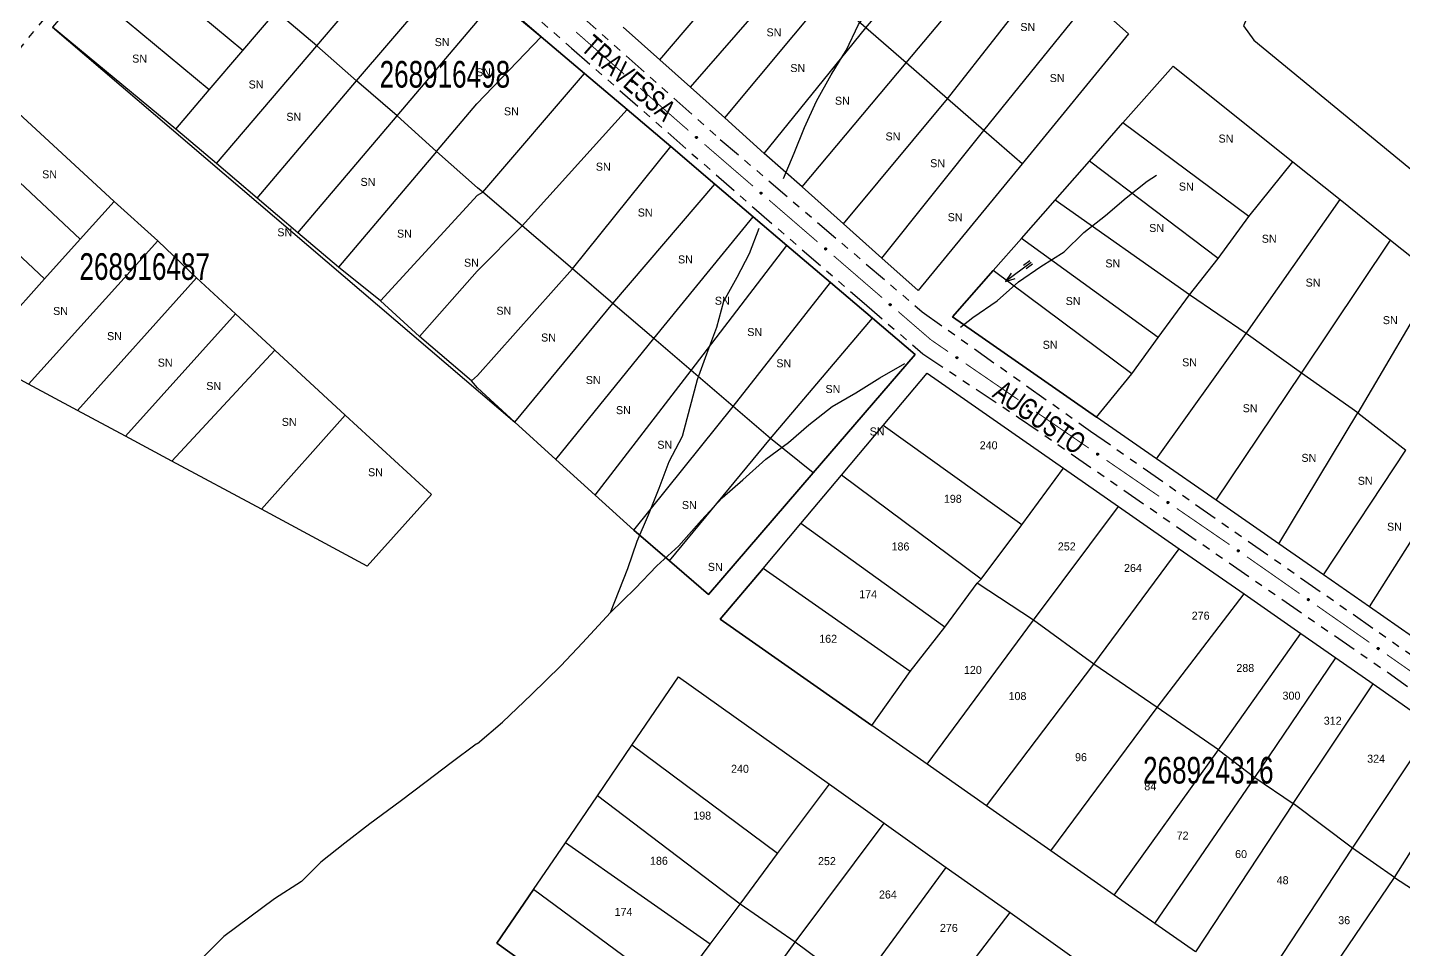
# Model space of a CAD drawing. Extents: x 209193 to 212081, y 4877574 to 4880493.
# Drawn here: x 210349.9 to 210607.9, y 4878220.3 to 4878393.2 of the extents above; entities that cross this region are included whole.
import ezdxf
from ezdxf.enums import TextEntityAlignment as Align

# ---------------------------------------------------------------- set-up
doc = ezdxf.new("R2010")
doc.units = 0
doc.header["$LTSCALE"] = 1.5
doc.header["$MEASUREMENT"] = 0
doc.linetypes.add('TRACO_25', pattern=[8, 3, -1, 1, -1, 1, -1])
for name, color, linetype in [('CD_MALHA_LOTES', 7, 'CONTINUOUS'), ('CD_TXT_QUADRA', 255, 'CONTINUOUS'), ('HD-CURSO-PERENE', 170, 'CONTINUOUS'), ('HD-TXT-PERENE', 170, 'CONTINUOUS'), ('RU-QUADRA', 210, 'CONTINUOUS'), ('SV-EIXO-RUA-N-PAV', 6, 'CONTINUOUS'), ('SV-RUA-NAO-PAV', 7, 'CONTINUOUS'), ('SV-TXT-RUA-N-PAV', 7, 'CONTINUOUS'), ('Th_NmrPort', 1, 'CONTINUOUS')]:
    doc.layers.add(name, color=color, linetype=linetype)
doc.styles.add('ARIAL', font='ARIAL.SHX')

# ---------------------------------------------------------------- blocks, each defined once
blk = doc.blocks.new('COD035', base_point=(210438.094521, 4880067.60704))
at = {"layer": 'HD-CURSO-PERENE'}
for p, q in [((210438.094521, 4880068.01277), (210439.594521, 4880068.01277)), ((210438.094521, 4880067.61277), (210444.094521, 4880067.61277)), ((210438.094521, 4880067.21277), (210439.594521, 4880067.21277))]:
    blk.add_line(p, q, dxfattribs=at)
blk.add_lwpolyline([(210442.294521, 4880067.01277), (210444.094521, 4880067.61277), (210442.294521, 4880068.21277)], dxfattribs=at)

msp = doc.modelspace()

# ---------------------------------------------------------------- linework, layer by layer
at = {"layer": 'CD_MALHA_LOTES', "linetype": 'Continuous', "flags": 128}
for points in [[(210661.949273, 4878474.910821), (210655.312067, 4878480.47104), (210652.376601, 4878480.862436), (210649.441136, 4878478.905459), (210579.087813, 4878396.32103), (210577.913627, 4878393.581262), (210579.870604, 4878390.841494), (210675.077534, 4878312.562414), (210679.187186, 4878311.388228), (210684.079629, 4878312.95381), (210741.516903, 4878396.516727)], [(210507.113691, 4878393.185061), (210527.802242, 4878417.727236)], [(210404.192455, 4878389.82795), (210422.950006, 4878411.869827)], [(210468.464614, 4878387.177426), (210487.864243, 4878409.943858)], [(210514.674476, 4878386.602552), (210535.198575, 4878411.081915)], [(210390.278502, 4878388.907741), (210367.255656, 4878408.137913)], [(210411.611923, 4878383.233533), (210430.565655, 4878405.38894)], [(210474.210877, 4878382.047007), (210493.911375, 4878404.679153)], [(210522.423359, 4878379.856283), (210542.031714, 4878404.942602)], [(210384.014538, 4878381.546997), (210360.948185, 4878400.724598)], [(210480.652899, 4878376.295396), (210499.948241, 4878399.423387)], [(210507.113691, 4878393.185061), (210499.948241, 4878399.423387)], [(210390.278502, 4878388.907741), (210396.542466, 4878396.268484)], [(210404.192455, 4878389.82795), (210396.542466, 4878396.268484)], [(210419.238166, 4878376.691428), (210434.293982, 4878394.431598), (210437.73377, 4878398.603276)], [(210437.73377, 4878398.603276), (210446.217933, 4878391.519442)], [(210529.205686, 4878373.937518), (210549.104238, 4878398.588212)], [(210549.104238, 4878398.588212), (210556.384798, 4878392.046909)], [(210377.750574, 4878374.186254), (210354.640714, 4878393.311282)], [(210426.5966, 4878369.962737), (210434.189638, 4878378.913387), (210446.217933, 4878391.519442)], [(210446.217933, 4878391.519442), (210454.360062, 4878384.633436)], [(210468.464614, 4878387.177426), (210461.603887, 4878393.302594)], [(210488.055166, 4878369.610647), (210507.113691, 4878393.185061)], [(210514.674476, 4878386.602552), (210507.113691, 4878393.185061)], [(210556.384798, 4878392.046909), (210536.404577, 4878367.689396)], [(210384.014538, 4878381.546997), (210390.278502, 4878388.907741)], [(210385.366223, 4878367.705366), (210404.192455, 4878389.82795)], [(210411.611923, 4878383.233533), (210404.192455, 4878389.82795)], [(210474.210877, 4878382.047007), (210468.464614, 4878387.177426)], [(210495.16131, 4878363.341895), (210514.674476, 4878386.602552)], [(210522.423359, 4878379.856283), (210514.674476, 4878386.602552)], [(210555.323435, 4878375.335294), (210564.705017, 4878386.012095)], [(210564.705017, 4878386.012095), (210587.158905, 4878368.051929)], [(210435.288146, 4878362.354664), (210454.360062, 4878384.633436)], [(210454.360062, 4878384.633436), (210462.364295, 4878377.83618)], [(210344.13, 4878380.91), (210366.195893, 4878360.587984)], [(210377.750574, 4878374.186254), (210384.014538, 4878381.546997)], [(210392.981871, 4878361.224479), (210411.611923, 4878383.233533)], [(210419.238166, 4878376.691428), (210411.611923, 4878383.233533)], [(210480.652899, 4878376.295396), (210474.210877, 4878382.047007)], [(210502.903382, 4878356.429564), (210522.423359, 4878379.856283)], [(210529.205686, 4878373.937518), (210522.423359, 4878379.856283)], [(210400.59752, 4878354.743592), (210419.238166, 4878376.691428)], [(210426.5966, 4878369.962737), (210419.238166, 4878376.691428)], [(210442.65164, 4878356.050401), (210462.364295, 4878377.83618)], [(210462.364295, 4878377.83618), (210470.529709, 4878370.8928)], [(210488.055166, 4878369.610647), (210480.652899, 4878376.295396)], [(210359.830745, 4878353.514391), (210338.087798, 4878373.892068)], [(210385.366223, 4878367.705366), (210377.750574, 4878374.186254)], [(210510.109808, 4878349.960669), (210529.205686, 4878373.937518)], [(210536.404577, 4878367.689396), (210529.205686, 4878373.937518)], [(210549.03735, 4878368.181355), (210555.323435, 4878375.335294)], [(210578.902951, 4878357.770553), (210555.323435, 4878375.335294)], [(210452.094288, 4878347.966069), (210470.529709, 4878370.8928)], [(210470.529709, 4878370.8928), (210478.816552, 4878363.846165)], [(210426.5966, 4878369.962737), (210408.213169, 4878348.262705)], [(210435.288146, 4878362.354664), (210434.281809, 4878363.161217), (210426.5966, 4878369.962737)], [(210495.16131, 4878363.341895), (210488.055166, 4878369.610647)], [(210542.626071, 4878360.884936), (210549.03735, 4878368.181355)], [(210573.192912, 4878349.899959), (210549.03735, 4878368.181355)], [(210578.902951, 4878357.770553), (210587.158905, 4878368.051929)], [(210587.158905, 4878368.051929), (210596.024919, 4878360.960281)], [(210353.141226, 4878346.078538), (210331.249518, 4878366.595635)], [(210392.981871, 4878361.224479), (210385.366223, 4878367.705366)], [(210536.404577, 4878367.689396), (210516.910074, 4878343.924012)], [(210459.686837, 4878341.4657), (210478.816552, 4878363.846165)], [(210478.816552, 4878363.846165), (210485.998152, 4878357.739363)], [(210502.903382, 4878356.429564), (210495.16131, 4878363.341895)], [(210359.830745, 4878353.514391), (210366.195893, 4878360.587984)], [(210366.195893, 4878360.587984), (210374.370571, 4878353.227642)], [(210400.59752, 4878354.743592), (210392.981871, 4878361.224479)], [(210416.094605, 4878341.981951), (210434.281766, 4878361.802237), (210435.288146, 4878362.354664)], [(210442.65164, 4878356.050401), (210435.288146, 4878362.354664)], [(210536.272748, 4878353.654475), (210542.626071, 4878360.884936)], [(210567.791524, 4878343.109643), (210542.626071, 4878360.884936)], [(210578.402871, 4878335.85044), (210596.024919, 4878360.960281)], [(210596.024919, 4878360.960281), (210605.500169, 4878353.381323)], [(210467.378016, 4878334.880889), (210485.998152, 4878357.739363)], [(210485.998152, 4878357.739363), (210492.325625, 4878352.358858)], [(210573.192912, 4878349.899959), (210578.902951, 4878357.770553)], [(210423.444466, 4878335.300931), (210434.238075, 4878347.518367), (210442.65164, 4878356.050401)], [(210452.094288, 4878347.966069), (210442.65164, 4878356.050401)], [(210510.109808, 4878349.960669), (210502.903382, 4878356.429564)], [(210350.100151, 4878326.359533), (210374.370571, 4878353.227642)], [(210353.141226, 4878346.078538), (210359.830745, 4878353.514391)], [(210374.370571, 4878353.227642), (210381.598545, 4878346.315956)], [(210408.213169, 4878348.262705), (210400.59752, 4878354.743592)], [(210531.002272, 4878347.656359), (210536.272748, 4878353.654475)], [(210561.92716, 4878335.084724), (210536.272748, 4878353.654475)], [(210588.774849, 4878328.413928), (210605.500169, 4878353.381323)], [(210605.500169, 4878353.381323), (210614.307128, 4878346.33691)], [(210474.375071, 4878328.890354), (210492.325625, 4878352.358858)], [(210492.325625, 4878352.358858), (210500.51527, 4878345.394874)], [(210516.910074, 4878343.924012), (210510.109808, 4878349.960669)], [(210567.791524, 4878343.109643), (210573.192912, 4878349.899959)], [(210416.094605, 4878341.981951), (210408.213169, 4878348.262705)], [(210433.192926, 4878326.959305), (210434.280705, 4878327.998015), (210452.094288, 4878347.966069)], [(210459.686837, 4878341.4657), (210452.094288, 4878347.966069)], [(210531.002272, 4878347.656359), (210523.345819, 4878338.942858)], [(210556.988749, 4878328.294408), (210531.002272, 4878347.656359)], [(210345.585508, 4878337.597462), (210353.141226, 4878346.078538)], [(210359.315183, 4878321.41029), (210381.598545, 4878346.315956)], [(210381.598545, 4878346.315956), (210388.945253, 4878339.532871)], [(210482.215179, 4878322.178037), (210500.51527, 4878345.394874)], [(210500.51527, 4878345.394874), (210508.340631, 4878338.740655)], [(210614.307128, 4878346.33691), (210599.342525, 4878320.977415)], [(210561.92716, 4878335.084724), (210567.791524, 4878343.109643)], [(210578.402871, 4878335.85044), (210567.791524, 4878343.109643)], [(210368.312631, 4878316.577907), (210388.945253, 4878339.532871)], [(210388.945253, 4878339.532871), (210396.291961, 4878332.749785)], [(210423.444466, 4878335.300931), (210416.094605, 4878341.981951)], [(210441.278558, 4878319.201545), (210459.686837, 4878341.4657)], [(210467.378016, 4878334.880889), (210459.686837, 4878341.4657)], [(210489.253456, 4878316.152209), (210508.340631, 4878338.740655)], [(210508.340631, 4878338.740655), (210516.352127, 4878331.928159)], [(210523.345819, 4878338.942858), (210550.383218, 4878320.139804)], [(210433.192926, 4878326.959305), (210423.444466, 4878335.300931)], [(210448.987302, 4878312.213038), (210467.378016, 4878334.880889)], [(210474.375071, 4878328.890354), (210467.378016, 4878334.880889)], [(210556.988749, 4878328.294408), (210561.92716, 4878335.084724)], [(210561.620345, 4878312.324988), (210578.402871, 4878335.85044)], [(210588.774849, 4878328.413928), (210578.402871, 4878335.85044)], [(210376.985106, 4878311.920062), (210396.291961, 4878332.749785)], [(210396.291961, 4878332.749785), (210409.516035, 4878320.540231)], [(210516.352127, 4878331.928159), (210497.254957, 4878309.699741)], [(210350.100151, 4878326.359533), (210340.176206, 4878331.689522)], [(210441.278558, 4878319.201545), (210434.280632, 4878325.656873), (210433.192926, 4878326.959305)], [(210456.382871, 4878305.508445), (210474.375071, 4878328.890354)], [(210482.215179, 4878322.178037), (210474.375071, 4878328.890354)], [(210510.364248, 4878318.587861), (210518.613358, 4878328.400928)], [(210518.613358, 4878328.400928), (210544.153488, 4878310.594941)], [(210550.383218, 4878320.139804), (210556.988749, 4878328.294408)], [(210572.767927, 4878304.572446), (210588.774849, 4878328.413928)], [(210599.342525, 4878320.977415), (210588.774849, 4878328.413928)], [(210359.315183, 4878321.41029), (210350.100151, 4878326.359533)], [(210368.312631, 4878316.577907), (210359.315183, 4878321.41029)], [(210463.632749, 4878298.935932), (210482.215179, 4878322.178037)], [(210489.253456, 4878316.152209), (210482.215179, 4878322.178037)], [(210393.775881, 4878302.90201), (210409.516035, 4878320.540231)], [(210409.516035, 4878320.540231), (210425.691048, 4878305.625814)], [(210448.987302, 4878312.213038), (210441.278558, 4878319.201545)], [(210561.620345, 4878312.324988), (210550.383218, 4878320.139804)], [(210584.534853, 4878296.389183), (210599.342525, 4878320.977415)], [(210599.342525, 4878320.977415), (210608.344619, 4878313.932298)], [(210376.985106, 4878311.920062), (210368.312631, 4878316.577907)], [(210502.530215, 4878309.268565), (210510.364248, 4878318.587861)], [(210536.359982, 4878299.977473), (210510.364248, 4878318.587861)], [(210470.306012, 4878293.191311), (210489.253456, 4878316.152209)], [(210497.254957, 4878309.699741), (210489.253456, 4878316.152209)], [(210592.918472, 4878290.558828), (210608.344619, 4878313.932298)], [(210393.775881, 4878302.90201), (210376.985106, 4878311.920062)], [(210456.382871, 4878305.508445), (210448.987302, 4878312.213038)], [(210572.767927, 4878304.572446), (210561.620345, 4878312.324988)], [(210497.254957, 4878309.699741), (210477.644579, 4878286.873968)], [(210494.898056, 4878300.189417), (210502.530215, 4878309.268565)], [(210528.713062, 4878289.733487), (210502.530215, 4878309.268565)], [(210536.359982, 4878299.977473), (210544.153488, 4878310.594941)], [(210544.153488, 4878310.594941), (210554.479209, 4878303.396088)], [(210601.525726, 4878284.572947), (210616.563922, 4878308.257065)], [(210425.691048, 4878305.625814), (210413.639214, 4878292.233738)], [(210463.632749, 4878298.935932), (210456.382871, 4878305.508445)], [(210538.524204, 4878282.086568), (210554.479209, 4878303.396088)], [(210554.479209, 4878303.396088), (210565.872237, 4878295.453133)], [(210584.534853, 4878296.389183), (210572.767927, 4878304.572446)], [(210413.639214, 4878292.233738), (210393.775881, 4878302.90201)], [(210470.306012, 4878293.191311), (210463.632749, 4878298.935932)], [(210487.837543, 4878291.790294), (210494.898056, 4878300.189417)], [(210521.931832, 4878280.788034), (210494.898056, 4878300.189417)], [(210528.713062, 4878289.733487), (210536.359982, 4878299.977473)], [(210592.918472, 4878290.558828), (210584.534853, 4878296.389183)], [(210477.644579, 4878286.873968), (210470.306012, 4878293.191311)], [(210549.886372, 4878273.790382), (210565.872237, 4878295.453133)], [(210565.872237, 4878295.453133), (210578.021473, 4878286.982967)], [(210487.837543, 4878291.790294), (210479.801635, 4878282.230849)], [(210515.439165, 4878272.419707), (210487.837543, 4878291.790294)], [(210601.525726, 4878284.572947), (210592.918472, 4878290.558828)], [(210521.931832, 4878280.788034), (210527.991655, 4878289.01208)], [(210527.991655, 4878289.01208), (210528.713062, 4878289.733487)], [(210538.524204, 4878282.086568), (210527.991655, 4878289.01208)], [(210561.717455, 4878265.710618), (210578.021473, 4878286.982967)], [(210578.021473, 4878286.982967), (210588.658294, 4878279.567222)], [(210609.593978, 4878278.961912), (210601.525726, 4878284.572947)], [(210479.801635, 4878282.230849), (210508.257485, 4878262.304505)], [(210515.439165, 4878272.419707), (210521.931832, 4878280.788034)], [(210518.617393, 4878255.049931), (210538.524204, 4878282.086568)], [(210549.886372, 4878273.790382), (210538.524204, 4878282.086568)], [(210573.259974, 4878257.775136), (210588.658294, 4878279.567222)], [(210588.658294, 4878279.567222), (210595.222806, 4878274.990596)], [(210580.041205, 4878252.581002), (210595.222806, 4878274.990596)], [(210595.222806, 4878274.990596), (210602.213968, 4878270.116521)], [(210508.257485, 4878262.304505), (210515.439165, 4878272.419707)], [(210529.742211, 4878247.259724), (210549.886372, 4878273.790382)], [(210561.717455, 4878265.710618), (210549.886372, 4878273.790382)], [(210463.257483, 4878258.599882), (210472.020084, 4878271.435909)], [(210472.020084, 4878271.435909), (210500.273718, 4878251.332231)], [(210587.25528, 4878247.675431), (210602.213968, 4878270.116521)], [(210602.213968, 4878270.116521), (210613.539307, 4878262.220757)], [(210541.777154, 4878238.832198), (210561.717455, 4878265.710618)], [(210573.259974, 4878257.775136), (210561.717455, 4878265.710618)], [(210518.617393, 4878255.049931), (210508.257485, 4878262.304505)], [(210598.364955, 4878239.307104), (210613.539307, 4878262.220757)], [(210456.797579, 4878249.136995), (210463.257483, 4878258.599882)], [(210490.567757, 4878238.293538), (210463.257483, 4878258.599882)], [(210553.676514, 4878230.499615), (210573.259974, 4878257.775136)], [(210573.259974, 4878257.775136), (210580.041205, 4878252.581002)], [(210606.228297, 4878233.824407), (210620.945009, 4878257.053728)], [(210529.742211, 4878247.259724), (210518.617393, 4878255.049931)], [(210561.28461, 4878225.167517), (210580.041205, 4878252.581002)], [(210580.041205, 4878252.581002), (210587.25528, 4878247.675431)], [(210490.567757, 4878238.293538), (210500.273718, 4878251.332231)], [(210500.273718, 4878251.332231), (210510.545379, 4878243.984135)], [(210450.775092, 4878240.314866), (210456.797579, 4878249.136995)], [(210483.554226, 4878228.804643), (210456.797579, 4878249.136995)], [(210541.777154, 4878238.832198), (210529.742211, 4878247.259724)], [(210587.25528, 4878247.675431), (210568.906559, 4878219.834704)], [(210598.364955, 4878239.307104), (210587.25528, 4878247.675431)], [(210493.868242, 4878221.653592), (210510.545379, 4878243.984135)], [(210510.545379, 4878243.984135), (210522.150362, 4878235.670289)], [(210444.779845, 4878231.532639), (210450.775092, 4878240.314866)], [(210477.918824, 4878221.296625), (210450.775092, 4878240.314866)], [(210580.283096, 4878211.86823), (210598.364955, 4878239.307104)], [(210606.228297, 4878233.824407), (210598.364955, 4878239.307104)], [(210483.554226, 4878228.804643), (210490.567757, 4878238.293538)], [(210553.676514, 4878230.499615), (210541.777154, 4878238.832198)], [(210505.55746, 4878212.989819), (210522.150362, 4878235.670289)], [(210522.150362, 4878235.670289), (210534.173102, 4878227.211359)], [(210587.82551, 4878206.586618), (210606.228297, 4878233.824407)], [(210606.228297, 4878233.824407), (210615.318031, 4878227.908866)], [(210444.779845, 4878231.532639), (210437.917998, 4878221.48096)], [(210471.098406, 4878212.079844), (210444.779845, 4878231.532639)], [(210477.918824, 4878221.296625), (210483.554226, 4878228.804643)], [(210493.868242, 4878221.653592), (210483.554226, 4878228.804643)], [(210561.28461, 4878225.167517), (210553.676514, 4878230.499615)], [(210517.040398, 4878204.876126), (210534.173102, 4878227.211359)], [(210534.173102, 4878227.211359), (210545.753884, 4878219.001022)], [(210568.906559, 4878219.834704), (210561.28461, 4878225.167517)], [(210437.917998, 4878221.48096), (210464.07244, 4878202.721822)], [(210471.098406, 4878212.079844), (210477.918824, 4878221.296625)], [(210474.711506, 4878195.091007), (210493.868242, 4878221.653592)], [(210505.55746, 4878212.989819), (210493.868242, 4878221.653592)]]:
    msp.add_lwpolyline(points, dxfattribs=at)
at = {"layer": 'HD-CURSO-PERENE', "linetype": 'Continuous'}
for points in [[(210491.659763, 4878364.91419, 2.782993), (210493.699823, 4878369.65438, 2.782993), (210495.609892, 4878374.474572, 2.782993), (210497.87995, 4878379.414772, 2.782993), (210500.60999, 4878384.374976, 2.773155), (210502.856331, 4878388.062636, 2.773155), (210503.400018, 4878388.955167, 2.773155), (210505.73007, 4878393.795363, 2.773155), (210508.700075, 4878397.855537, 2.822345), (210511.380098, 4878402.145716, 2.822345), (210513.860134, 4878406.625901, 2.812507), (210517.120143, 4878411.196095, 2.812507), (210520.650121, 4878415.096268, 2.812507)], [(210524.866821, 4878337.054637, 2.25175), (210527.147615, 4878338.833551, 2.25175), (210531.72753, 4878341.993706, 2.25175), (210535.71748, 4878345.523869, 2.281264), (210539.917401, 4878348.384009, 2.291102), (210544.307314, 4878351.19415, 2.330453), (210547.987278, 4878354.794313, 2.330453), (210552.067214, 4878357.994465, 2.330453), (210555.937162, 4878361.294618, 2.330453), (210559.867101, 4878364.404766, 2.330453), (210561.637067, 4878365.574824, 2.605912)], [(210459.258613, 4878283.510947, 2.733804), (210462.508731, 4878291.741275, 2.723966), (210464.258814, 4878296.871477, 2.733804), (210466.378879, 4878301.851676, 2.723966), (210468.33895, 4878306.811874, 2.733804), (210470.249024, 4878311.832073, 2.733804), (210472.729068, 4878316.582268, 2.723966), (210474.159174, 4878322.032478, 2.704291), (210475.549273, 4878327.192678, 2.684615), (210477.279348, 4878332.002868, 2.733804), (210479.189422, 4878337.033068, 2.782993), (210480.489515, 4878341.893256, 2.782993), (210482.989551, 4878346.383441, 2.792831), (210485.329593, 4878350.873625, 2.782993), (210487.119663, 4878355.573811, 2.782993)], [(210434.278539, 4878258.969925, 2.212399), (210439.005759, 4878262.961648, 2.212399), (210444.428734, 4878268.120258, 2.212399), (210449.90868, 4878273.490501, 2.212399), (210454.00865, 4878277.850696, 2.212399), (210459.258613, 4878283.510947, 2.212399), (210463.848569, 4878288.021151, 2.212399), (210467.948535, 4878292.271342, 2.212399), (210472.078485, 4878295.991513, 2.212399), (210476.298465, 4878300.861727, 2.212399), (210480.178437, 4878305.011912, 2.212399), (210484.068387, 4878308.412069, 2.212399), (210488.358334, 4878312.262246, 2.212399), (210492.628262, 4878315.412398, 2.212399), (210496.428212, 4878318.712551, 2.212399), (210500.788143, 4878322.122713, 2.212399), (210505.238048, 4878324.742847, 2.212399), (210509.767955, 4878327.552989, 2.212399), (210514.437854, 4878330.243128, 2.222237)], [(210434.278539, 4878258.969925, 2.212399), (210434.058861, 4878258.799829, 2.212399), (210429.348941, 4878255.339662, 2.212399), (210424.689016, 4878251.759491, 2.212399), (210419.779098, 4878248.089315, 2.212399), (210414.099193, 4878243.859112, 2.212399), (210409.429267, 4878240.218939, 2.212399), (210404.949337, 4878236.708772, 2.212399), (210401.289372, 4878233.068608, 2.212399), (210396.23947, 4878229.788444, 2.212399), (210391.609549, 4878226.37828, 2.212399), (210386.72963, 4878222.718104, 2.212399), (210383.019664, 4878218.987936, 2.212399)]]:
    msp.add_polyline3d(points, dxfattribs=at)
at = {"layer": 'RU-QUADRA', "linetype": 'Continuous', "flags": 128}
for points in [[(210661.378695, 4878474.600109), (210655.312067, 4878480.47104), (210652.376601, 4878480.862436), (210649.441136, 4878478.905459), (210579.087813, 4878396.32103), (210577.913627, 4878393.581262), (210579.870604, 4878390.841494), (210675.077534, 4878312.562414), (210679.187186, 4878311.388228), (210684.079629, 4878312.95381), (210741.516903, 4878396.516727), (210742.691089, 4878400.039286), (210740.342717, 4878404.540333)], [(210413.639214, 4878292.233738), (210393.775881, 4878302.90201), (210376.985106, 4878311.920062), (210368.312631, 4878316.577907), (210359.315183, 4878321.41029), (210350.100151, 4878326.359533), (210340.176206, 4878331.689522), (210314.405803, 4878347.894836), (210323.771741, 4878358.285415), (210331.249518, 4878366.595635), (210338.087798, 4878373.892068), (210344.13, 4878380.91), (210366.195893, 4878360.587984), (210374.370571, 4878353.227642), (210381.598545, 4878346.315956), (210388.945253, 4878339.532871), (210396.291961, 4878332.749785), (210409.516035, 4878320.540231), (210425.691048, 4878305.625814)]]:
    msp.add_lwpolyline(points, close=True, dxfattribs=at)
at = {"layer": 'RU-QUADRA', "linetype": 'Continuous'}
msp.add_lwpolyline([(210354.640714, 4878393.311282), (210441.278558, 4878319.201545), (210448.987302, 4878312.213038), (210456.382871, 4878305.508445), (210463.632749, 4878298.935932), (210470.306012, 4878293.191311), (210477.644579, 4878286.873968), (210497.254957, 4878309.699741), (210516.352127, 4878331.928159), (210508.340631, 4878338.740655), (210500.51527, 4878345.394874), (210492.325625, 4878352.358858), (210485.998152, 4878357.739363), (210478.816552, 4878363.846165), (210470.529709, 4878370.8928), (210462.364295, 4878377.83618), (210454.360062, 4878384.633436), (210446.217933, 4878391.519442), (210392.485539, 4878437.791174), (210354.640714, 4878393.311282)], dxfattribs=at)
at = {"layer": 'RU-QUADRA', "linetype": 'Continuous', "flags": 128}
for points in [[(210549.104238, 4878398.588212), (210556.384798, 4878392.046909), (210536.404577, 4878367.689396), (210516.910074, 4878343.924012), (210510.109808, 4878349.960669), (210502.903382, 4878356.429564), (210495.16131, 4878363.341895), (210488.055166, 4878369.610647), (210480.652899, 4878376.295396), (210474.210877, 4878382.047007), (210468.464614, 4878387.177426), (210461.603887, 4878393.302594)], [(210609.593978, 4878278.961912), (210601.525726, 4878284.572947), (210592.918472, 4878290.558828), (210584.534853, 4878296.389183), (210572.767927, 4878304.572446), (210561.620345, 4878312.324988), (210550.383218, 4878320.139804), (210523.345819, 4878338.942858), (210531.002272, 4878347.656359), (210536.272748, 4878353.654475), (210542.626071, 4878360.884936), (210549.03735, 4878368.181355), (210555.323435, 4878375.335294), (210564.705017, 4878386.012095), (210587.158905, 4878368.051929), (210596.024919, 4878360.960281), (210605.500169, 4878353.381323), (210614.307128, 4878346.33691)], [(210568.906559, 4878219.834704), (210561.28461, 4878225.167517), (210553.676514, 4878230.499615), (210541.777154, 4878238.832198), (210529.742211, 4878247.259724), (210518.617393, 4878255.049931), (210508.257485, 4878262.304505), (210479.801635, 4878282.230849), (210487.837543, 4878291.790294), (210494.898056, 4878300.189417), (210502.530215, 4878309.268565), (210510.364248, 4878318.587861), (210518.613358, 4878328.400928), (210544.153488, 4878310.594941), (210554.479209, 4878303.396088), (210565.872237, 4878295.453133), (210578.021473, 4878286.982967), (210588.658294, 4878279.567222), (210595.222806, 4878274.990596), (210602.213968, 4878270.116521), (210613.539307, 4878262.220757)], [(210464.07244, 4878202.721822), (210437.917998, 4878221.48096), (210444.779845, 4878231.532639), (210450.775092, 4878240.314866), (210456.797579, 4878249.136995), (210463.257483, 4878258.599882), (210472.020084, 4878271.435909), (210500.273718, 4878251.332231), (210510.545379, 4878243.984135), (210522.150362, 4878235.670289), (210534.173102, 4878227.211359), (210545.753884, 4878219.001022)]]:
    msp.add_lwpolyline(points, dxfattribs=at)
at = {"layer": 'SV-EIXO-RUA-N-PAV', "const_width": 0.18}
for points in [[(210452.779825, 4878392.396983), (210461.802682, 4878384.485723)], [(210464.810301, 4878381.848636), (210472.329349, 4878375.255919)], [(210472.329349, 4878375.255919), (210472.382282, 4878375.209507)], [(210472.382282, 4878375.209507), (210473.842446, 4878373.948046)], [(210476.869317, 4878371.333079), (210485.94993, 4878363.488179)], [(210488.976801, 4878360.873212), (210498.057414, 4878353.028311)], [(210501.084285, 4878350.413344), (210510.164898, 4878342.568443)], [(210513.191769, 4878339.953476), (210519.245511, 4878334.723543)], [(210519.245511, 4878334.723543), (210519.338601, 4878334.643121)], [(210519.338601, 4878334.643121), (210522.535425, 4878332.449652)], [(210525.833686, 4878330.186585), (210535.728468, 4878323.397381)], [(210539.026729, 4878321.134313), (210548.921511, 4878314.34511)], [(210552.219772, 4878312.082042), (210562.114554, 4878305.292839)], [(210565.412815, 4878303.029771), (210575.307597, 4878296.240567)], [(210578.587762, 4878293.951377), (210588.421214, 4878287.073644)], [(210591.699032, 4878284.781067), (210601.532485, 4878277.903334)], [(210604.810302, 4878275.610756), (210614.643755, 4878268.733023)]]:
    msp.add_lwpolyline(points, dxfattribs=at)
at = {"layer": 'SV-EIXO-RUA-N-PAV'}
for points in [[(210463.271031, 4878383.344674), (210463.319784, 4878383.348569), (210463.362481, 4878383.341947), (210463.396503, 4878383.326174), (210463.422933, 4878383.304396), (210463.447463, 4878383.279072), (210463.466561, 4878383.248083), (210463.480139, 4878383.208993), (210463.484389, 4878383.160115), (210463.474731, 4878383.116821), (210463.461052, 4878383.082639), (210463.43993, 4878383.053772), (210463.414929, 4878383.030355), (210463.382084, 4878383.011581), (210463.342336, 4878382.998208), (210463.293083, 4878382.995124), (210463.251268, 4878383.001903), (210463.218761, 4878383.018023), (210463.189875, 4878383.039441), (210463.165142, 4878383.065596), (210463.14657, 4878383.096123), (210463.133177, 4878383.136167), (210463.130777, 4878383.18482), (210463.137062, 4878383.226602), (210463.152722, 4878383.259327), (210463.174448, 4878383.287292), (210463.19955, 4878383.312204), (210463.229901, 4878383.332698), (210463.271031, 4878383.344674)], [(210475.31912, 4878372.817793), (210475.367843, 4878372.822045), (210475.410588, 4878372.815736), (210475.444725, 4878372.800213), (210475.471314, 4878372.77863), (210475.496028, 4878372.753485), (210475.515353, 4878372.722637), (210475.529217, 4878372.683648), (210475.533826, 4878372.634802), (210475.524485, 4878372.591439), (210475.511057, 4878372.557158), (210475.490148, 4878372.528137), (210475.465319, 4878372.504537), (210475.432612, 4878372.485523), (210475.392963, 4878372.471859), (210475.343735, 4878372.468413), (210475.301871, 4878372.474886), (210475.269247, 4878372.490767), (210475.240204, 4878372.511973), (210475.21528, 4878372.537946), (210475.196485, 4878372.568336), (210475.182799, 4878372.608281), (210475.180042, 4878372.656915), (210475.186021, 4878372.698742), (210475.20144, 4878372.731581), (210475.222961, 4878372.759704), (210475.247879, 4878372.784799), (210475.27808, 4878372.805516), (210475.31912, 4878372.817793)], [(210487.426604, 4878362.357925), (210487.475327, 4878362.362177), (210487.518072, 4878362.355868), (210487.552209, 4878362.340345), (210487.578798, 4878362.318762), (210487.603512, 4878362.293618), (210487.622837, 4878362.26277), (210487.636701, 4878362.223781), (210487.64131, 4878362.174935), (210487.631969, 4878362.131572), (210487.618541, 4878362.09729), (210487.597632, 4878362.068269), (210487.572803, 4878362.044669), (210487.540096, 4878362.025655), (210487.500447, 4878362.011991), (210487.451218, 4878362.008546), (210487.409355, 4878362.015018), (210487.376731, 4878362.0309), (210487.347688, 4878362.052105), (210487.322764, 4878362.078078), (210487.303969, 4878362.108468), (210487.290283, 4878362.148413), (210487.287526, 4878362.197047), (210487.293505, 4878362.238874), (210487.308924, 4878362.271713), (210487.330445, 4878362.299836), (210487.355363, 4878362.324931), (210487.385564, 4878362.345648), (210487.426604, 4878362.357925)], [(210499.534088, 4878351.898057), (210499.582811, 4878351.902309), (210499.625556, 4878351.896001), (210499.659693, 4878351.880477), (210499.686282, 4878351.858894), (210499.710996, 4878351.83375), (210499.730321, 4878351.802902), (210499.744185, 4878351.763913), (210499.748794, 4878351.715067), (210499.739453, 4878351.671704), (210499.726025, 4878351.637422), (210499.705116, 4878351.608401), (210499.680287, 4878351.584801), (210499.64758, 4878351.565788), (210499.607931, 4878351.552123), (210499.558702, 4878351.548678), (210499.516839, 4878351.55515), (210499.484215, 4878351.571032), (210499.455172, 4878351.592238), (210499.430248, 4878351.61821), (210499.411453, 4878351.648601), (210499.397767, 4878351.688546), (210499.39501, 4878351.73718), (210499.400989, 4878351.779007), (210499.416408, 4878351.811846), (210499.437929, 4878351.839968), (210499.462847, 4878351.865064), (210499.493048, 4878351.88578), (210499.534088, 4878351.898057)], [(210511.641572, 4878341.43819), (210511.690295, 4878341.442442), (210511.73304, 4878341.436133), (210511.767177, 4878341.42061), (210511.793766, 4878341.399027), (210511.81848, 4878341.373882), (210511.837805, 4878341.343034), (210511.851669, 4878341.304045), (210511.856278, 4878341.255199), (210511.846937, 4878341.211836), (210511.833509, 4878341.177555), (210511.8126, 4878341.148534), (210511.787771, 4878341.124934), (210511.755064, 4878341.10592), (210511.715415, 4878341.092256), (210511.666186, 4878341.08881), (210511.624323, 4878341.095283), (210511.591699, 4878341.111165), (210511.562656, 4878341.13237), (210511.537732, 4878341.158343), (210511.518937, 4878341.188733), (210511.505251, 4878341.228678), (210511.502494, 4878341.277312), (210511.508473, 4878341.319139), (210511.523892, 4878341.351978), (210511.545413, 4878341.380101), (210511.570331, 4878341.405196), (210511.600532, 4878341.425913), (210511.641572, 4878341.43819)], [(210524.128362, 4878331.490177), (210524.176313, 4878331.499807), (210524.219493, 4878331.498279), (210524.255141, 4878331.486638), (210524.28396, 4878331.468138), (210524.311312, 4878331.44589), (210524.333939, 4878331.417376), (210524.352042, 4878331.380166), (210524.362041, 4878331.332132), (210524.357568, 4878331.288001), (210524.348025, 4878331.252441), (210524.330464, 4878331.22128), (210524.308407, 4878331.195071), (210524.278011, 4878331.172547), (210524.240123, 4878331.154569), (210524.19158, 4878331.145684), (210524.149257, 4878331.147473), (210524.115072, 4878331.159637), (210524.083856, 4878331.17749), (210524.056205, 4878331.200538), (210524.034155, 4878331.228656), (210524.016122, 4878331.266836), (210524.007988, 4878331.314864), (210524.00929, 4878331.357097), (210524.020972, 4878331.391443), (210524.03924, 4878331.42178), (210524.06122, 4878331.449484), (210524.088936, 4878331.473423), (210524.128362, 4878331.490177)], [(210537.321405, 4878322.437905), (210537.369356, 4878322.447536), (210537.412536, 4878322.446008), (210537.448184, 4878322.434367), (210537.477003, 4878322.415867), (210537.504355, 4878322.393619), (210537.526982, 4878322.365105), (210537.545086, 4878322.327894), (210537.555084, 4878322.279861), (210537.550611, 4878322.235729), (210537.541068, 4878322.20017), (210537.523508, 4878322.169008), (210537.50145, 4878322.1428), (210537.471054, 4878322.120276), (210537.433166, 4878322.102298), (210537.384623, 4878322.093413), (210537.3423, 4878322.095201), (210537.308115, 4878322.107366), (210537.276899, 4878322.125219), (210537.249248, 4878322.148267), (210537.227198, 4878322.176385), (210537.209165, 4878322.214565), (210537.201031, 4878322.262593), (210537.202333, 4878322.304825), (210537.214015, 4878322.339172), (210537.232283, 4878322.369508), (210537.254263, 4878322.397213), (210537.281979, 4878322.421152), (210537.321405, 4878322.437905)], [(210550.514448, 4878313.385634), (210550.562399, 4878313.395265), (210550.605579, 4878313.393736), (210550.641227, 4878313.382096), (210550.670046, 4878313.363595), (210550.697398, 4878313.341348), (210550.720025, 4878313.312834), (210550.738129, 4878313.275623), (210550.748127, 4878313.22759), (210550.743654, 4878313.183458), (210550.734111, 4878313.147899), (210550.716551, 4878313.116737), (210550.694493, 4878313.090529), (210550.664097, 4878313.068004), (210550.626209, 4878313.050026), (210550.577666, 4878313.041141), (210550.535343, 4878313.04293), (210550.501158, 4878313.055095), (210550.469942, 4878313.072948), (210550.442291, 4878313.095995), (210550.420241, 4878313.124113), (210550.402208, 4878313.162294), (210550.394074, 4878313.210322), (210550.395376, 4878313.252554), (210550.407058, 4878313.286901), (210550.425326, 4878313.317237), (210550.447306, 4878313.344942), (210550.475022, 4878313.36888), (210550.514448, 4878313.385634)], [(210563.707491, 4878304.333363), (210563.755442, 4878304.342993), (210563.798622, 4878304.341465), (210563.83427, 4878304.329824), (210563.863089, 4878304.311324), (210563.890441, 4878304.289076), (210563.913068, 4878304.260562), (210563.931172, 4878304.223352), (210563.94117, 4878304.175318), (210563.936697, 4878304.131187), (210563.927155, 4878304.095627), (210563.909594, 4878304.064466), (210563.887536, 4878304.038257), (210563.85714, 4878304.015733), (210563.819252, 4878303.997755), (210563.770709, 4878303.98887), (210563.728386, 4878303.990659), (210563.694201, 4878304.002824), (210563.662985, 4878304.020677), (210563.635334, 4878304.043724), (210563.613284, 4878304.071842), (210563.595251, 4878304.110022), (210563.587117, 4878304.15805), (210563.588419, 4878304.200283), (210563.600101, 4878304.234629), (210563.618369, 4878304.264966), (210563.640349, 4878304.29267), (210563.668066, 4878304.316609), (210563.707491, 4878304.333363)], [(210576.894205, 4878295.270221), (210576.942241, 4878295.279421), (210576.985406, 4878295.277505), (210577.020948, 4878295.265545), (210577.0496, 4878295.246787), (210577.07675, 4878295.224295), (210577.099121, 4878295.195579), (210577.11689, 4878295.158207), (210577.126457, 4878295.110086), (210577.121588, 4878295.065997), (210577.111727, 4878295.030524), (210577.093887, 4878294.999521), (210577.071595, 4878294.973512), (210577.040998, 4878294.951261), (210577.00295, 4878294.933624), (210576.954329, 4878294.925175), (210576.912024, 4878294.927344), (210576.87795, 4878294.939815), (210576.846895, 4878294.957947), (210576.819452, 4878294.981242), (210576.797655, 4878295.009557), (210576.779966, 4878295.047897), (210576.772263, 4878295.095996), (210576.773944, 4878295.138215), (210576.785933, 4878295.172456), (210576.804473, 4878295.202627), (210576.826701, 4878295.230133), (210576.854631, 4878295.253822), (210576.894205, 4878295.270221)], [(210590.005476, 4878286.099911), (210590.053511, 4878286.109111), (210590.096676, 4878286.107195), (210590.132218, 4878286.095235), (210590.16087, 4878286.076477), (210590.188021, 4878286.053984), (210590.210391, 4878286.025268), (210590.22816, 4878285.987897), (210590.237727, 4878285.939776), (210590.232858, 4878285.895686), (210590.222997, 4878285.860214), (210590.205157, 4878285.829211), (210590.182865, 4878285.803202), (210590.152268, 4878285.780951), (210590.11422, 4878285.763314), (210590.065599, 4878285.754865), (210590.023294, 4878285.757033), (210589.98922, 4878285.769504), (210589.958166, 4878285.787637), (210589.930722, 4878285.810932), (210589.908925, 4878285.839246), (210589.891236, 4878285.877587), (210589.883533, 4878285.925686), (210589.885214, 4878285.967905), (210589.897204, 4878286.002145), (210589.915743, 4878286.032317), (210589.937972, 4878286.059823), (210589.965901, 4878286.083512), (210590.005476, 4878286.099911)], [(210603.116746, 4878276.929601), (210603.164781, 4878276.9388), (210603.207946, 4878276.936885), (210603.243488, 4878276.924924), (210603.27214, 4878276.906166), (210603.299291, 4878276.883674), (210603.321661, 4878276.854958), (210603.33943, 4878276.817587), (210603.348997, 4878276.769465), (210603.344128, 4878276.725376), (210603.334267, 4878276.689903), (210603.316427, 4878276.658901), (210603.294135, 4878276.632891), (210603.263538, 4878276.61064), (210603.22549, 4878276.593003), (210603.17687, 4878276.584554), (210603.134564, 4878276.586723), (210603.10049, 4878276.599194), (210603.069436, 4878276.617326), (210603.041992, 4878276.640621), (210603.020196, 4878276.668936), (210603.002507, 4878276.707277), (210602.994803, 4878276.755376), (210602.996485, 4878276.797595), (210603.008474, 4878276.831835), (210603.027014, 4878276.862006), (210603.049242, 4878276.889512), (210603.077172, 4878276.913201), (210603.116746, 4878276.929601)]]:
    msp.add_lwpolyline(points, close=True, dxfattribs=at)
for points in [[(210463.229901, 4878383.332698), (210463.484389, 4878383.160115)], [(210463.249913, 4878383.33678), (210463.478374, 4878383.185463)], [(210463.271031, 4878383.344674), (210463.480139, 4878383.208993)], [(210463.297673, 4878383.345716), (210463.467511, 4878383.233097)], [(210463.319784, 4878383.348569), (210463.466561, 4878383.248083)], [(210463.34414, 4878383.344899), (210463.449705, 4878383.268672)], [(210463.362481, 4878383.341947), (210463.447463, 4878383.279072)], [(210463.130777, 4878383.18482), (210463.382084, 4878383.011581)], [(210463.133177, 4878383.136167), (210463.342336, 4878382.998208)], [(210463.134891, 4878383.203527), (210463.394259, 4878383.023297)], [(210463.135873, 4878383.159112), (210463.359583, 4878383.006517)], [(210463.137062, 4878383.226602), (210463.414929, 4878383.030355)], [(210463.145583, 4878383.114304), (210463.31157, 4878383.001431)], [(210463.14657, 4878383.096123), (210463.293083, 4878382.995124)], [(210463.146995, 4878383.240098), (210463.42483, 4878383.043676)], [(210463.152722, 4878383.259327), (210463.43993, 4878383.053772)], [(210463.159538, 4878383.078476), (210463.267029, 4878383.002375)], [(210463.165142, 4878383.065596), (210463.251268, 4878383.001903)], [(210463.165254, 4878383.271272), (210463.447446, 4878383.0674)], [(210463.174448, 4878383.287292), (210463.461052, 4878383.082639)], [(210463.190569, 4878383.298074), (210463.465326, 4878383.10435)], [(210463.19955, 4878383.312204), (210463.474731, 4878383.116821)], [(210463.218189, 4878383.319226), (210463.476404, 4878383.141821)], [(210475.180042, 4878372.656915), (210475.432612, 4878372.485523)], [(210475.182799, 4878372.608281), (210475.392963, 4878372.471859)], [(210475.184019, 4878372.675652), (210475.444701, 4878372.497328)], [(210475.185326, 4878372.631245), (210475.410149, 4878372.480294)], [(210475.186021, 4878372.698742), (210475.465319, 4878372.504537)], [(210475.195365, 4878372.586509), (210475.362175, 4878372.474856)], [(210475.195854, 4878372.712311), (210475.475122, 4878372.51793)], [(210475.196485, 4878372.568336), (210475.343735, 4878372.468413)], [(210475.20144, 4878372.731581), (210475.490148, 4878372.528137)], [(210475.209582, 4878372.550784), (210475.317628, 4878372.475474)], [(210475.213885, 4878372.743617), (210475.497563, 4878372.541819)], [(210475.21528, 4878372.537946), (210475.301871, 4878372.474886)], [(210475.222961, 4878372.759704), (210475.511057, 4878372.557158)], [(210475.239002, 4878372.770604), (210475.515172, 4878372.5789)], [(210475.247879, 4878372.784799), (210475.524485, 4878372.591439)], [(210475.266466, 4878372.791958), (210475.525975, 4878372.616451)], [(210475.27808, 4878372.805516), (210475.533826, 4878372.634802)], [(210475.29806, 4878372.809744), (210475.527625, 4878372.660106)], [(210475.31912, 4878372.817793), (210475.529217, 4878372.683648)], [(210475.345754, 4878372.81903), (210475.516414, 4878372.707659)], [(210475.367843, 4878372.822045), (210475.515353, 4878372.722637)], [(210475.392226, 4878372.818553), (210475.498347, 4878372.743102)], [(210475.410588, 4878372.815736), (210475.496028, 4878372.753485)], [(210487.287526, 4878362.197047), (210487.540096, 4878362.025655)], [(210487.290283, 4878362.148413), (210487.500447, 4878362.011991)], [(210487.291503, 4878362.215784), (210487.552185, 4878362.03746)], [(210487.29281, 4878362.171378), (210487.517633, 4878362.020426)], [(210487.293505, 4878362.238874), (210487.572803, 4878362.044669)], [(210487.302849, 4878362.126641), (210487.469659, 4878362.014989)], [(210487.303338, 4878362.252443), (210487.582606, 4878362.058062)], [(210487.303969, 4878362.108468), (210487.451218, 4878362.008546)], [(210487.308924, 4878362.271713), (210487.597632, 4878362.068269)], [(210487.317066, 4878362.090917), (210487.425112, 4878362.015606)], [(210487.321369, 4878362.28375), (210487.605047, 4878362.081952)], [(210487.322764, 4878362.078078), (210487.409355, 4878362.015018)], [(210487.330445, 4878362.299836), (210487.618541, 4878362.09729)], [(210487.346486, 4878362.310737), (210487.622656, 4878362.119032)], [(210487.355363, 4878362.324931), (210487.631969, 4878362.131572)], [(210487.37395, 4878362.332091), (210487.633459, 4878362.156583)], [(210487.385564, 4878362.345648), (210487.64131, 4878362.174935)], [(210487.405544, 4878362.349876), (210487.635109, 4878362.200238)], [(210487.426604, 4878362.357925), (210487.636701, 4878362.223781)], [(210487.453238, 4878362.359163), (210487.623898, 4878362.247791)], [(210487.475327, 4878362.362177), (210487.622837, 4878362.26277)], [(210487.49971, 4878362.358686), (210487.605831, 4878362.283235)], [(210487.518072, 4878362.355868), (210487.603512, 4878362.293618)], [(210499.39501, 4878351.73718), (210499.64758, 4878351.565788)], [(210499.397767, 4878351.688546), (210499.607931, 4878351.552123)], [(210499.398987, 4878351.755916), (210499.659669, 4878351.577592)], [(210499.400294, 4878351.71151), (210499.625117, 4878351.560558)], [(210499.400989, 4878351.779007), (210499.680287, 4878351.584801)], [(210499.410333, 4878351.666774), (210499.577143, 4878351.555121)], [(210499.410822, 4878351.792575), (210499.69009, 4878351.598195)], [(210499.411453, 4878351.648601), (210499.558702, 4878351.548678)], [(210499.416408, 4878351.811846), (210499.705116, 4878351.608401)], [(210499.42455, 4878351.631049), (210499.532596, 4878351.555738)], [(210499.428853, 4878351.823882), (210499.712531, 4878351.622084)], [(210499.430248, 4878351.61821), (210499.516839, 4878351.55515)], [(210499.437929, 4878351.839968), (210499.726025, 4878351.637422)], [(210499.45397, 4878351.850869), (210499.73014, 4878351.659165)], [(210499.462847, 4878351.865064), (210499.739453, 4878351.671704)], [(210499.481434, 4878351.872223), (210499.740943, 4878351.696716)], [(210499.493048, 4878351.88578), (210499.748794, 4878351.715067)], [(210499.513028, 4878351.890008), (210499.742593, 4878351.74037)], [(210499.534088, 4878351.898057), (210499.744185, 4878351.763913)], [(210499.560722, 4878351.899295), (210499.731382, 4878351.787924)], [(210499.582811, 4878351.902309), (210499.730321, 4878351.802902)], [(210499.607194, 4878351.898818), (210499.713315, 4878351.823367)], [(210499.625556, 4878351.896001), (210499.710996, 4878351.83375)], [(210511.502494, 4878341.277312), (210511.755064, 4878341.10592)], [(210511.505251, 4878341.228678), (210511.715415, 4878341.092256)], [(210511.506471, 4878341.296049), (210511.767153, 4878341.117725)], [(210511.507778, 4878341.251642), (210511.732601, 4878341.100691)], [(210511.508473, 4878341.319139), (210511.787771, 4878341.124934)], [(210511.517817, 4878341.206906), (210511.684627, 4878341.095253)], [(210511.518306, 4878341.332708), (210511.797574, 4878341.138327)], [(210511.518937, 4878341.188733), (210511.666186, 4878341.08881)], [(210511.523892, 4878341.351978), (210511.8126, 4878341.148534)], [(210511.532034, 4878341.171182), (210511.64008, 4878341.095871)], [(210511.536337, 4878341.364014), (210511.820015, 4878341.162216)], [(210511.537732, 4878341.158343), (210511.624323, 4878341.095283)], [(210511.545413, 4878341.380101), (210511.833509, 4878341.177555)], [(210511.561454, 4878341.391001), (210511.837624, 4878341.199297)], [(210511.570331, 4878341.405196), (210511.846937, 4878341.211836)], [(210511.588918, 4878341.412355), (210511.848427, 4878341.236848)], [(210511.600532, 4878341.425913), (210511.856278, 4878341.255199)], [(210511.620512, 4878341.430141), (210511.850077, 4878341.280503)], [(210511.641572, 4878341.43819), (210511.851669, 4878341.304045)], [(210511.668206, 4878341.439427), (210511.838866, 4878341.328056)], [(210511.690295, 4878341.442442), (210511.837805, 4878341.343034)], [(210511.714677, 4878341.43895), (210511.820799, 4878341.363499)], [(210511.73304, 4878341.436133), (210511.81848, 4878341.373882)], [(210524.007988, 4878331.314864), (210524.278011, 4878331.172547)], [(210524.00929, 4878331.357097), (210524.308407, 4878331.195071)], [(210524.009862, 4878331.333927), (210524.288715, 4878331.18562)], [(210524.016087, 4878331.289939), (210524.256267, 4878331.164858)], [(210524.016122, 4878331.266836), (210524.240123, 4878331.154569)], [(210524.017557, 4878331.371672), (210524.316663, 4878331.209469)], [(210524.020972, 4878331.391443), (210524.330464, 4878331.22128)], [(210524.031025, 4878331.246592), (210524.209192, 4878331.154133)], [(210524.032004, 4878331.404786), (210524.336317, 4878331.235701)], [(210524.034155, 4878331.228656), (210524.19158, 4878331.145684)], [(210524.03924, 4878331.42178), (210524.348025, 4878331.252441)], [(210524.049118, 4878331.212666), (210524.164851, 4878331.149805)], [(210524.053973, 4878331.434393), (210524.349704, 4878331.274506)], [(210524.056205, 4878331.200538), (210524.149257, 4878331.147473)], [(210524.06122, 4878331.449484), (210524.357568, 4878331.288001)], [(210524.078899, 4878331.458661), (210524.356274, 4878331.313023)], [(210524.088936, 4878331.473423), (210524.362041, 4878331.332132)], [(210524.108325, 4878331.479841), (210524.353071, 4878331.356592)], [(210524.128362, 4878331.490177), (210524.352042, 4878331.380166)], [(210524.154694, 4878331.494361), (210524.336654, 4878331.402608)], [(210524.176313, 4878331.499807), (210524.333939, 4878331.417376)], [(210524.200932, 4878331.499042), (210524.314768, 4878331.435828)], [(210524.219493, 4878331.498279), (210524.311312, 4878331.44589)], [(210537.201031, 4878322.262593), (210537.471054, 4878322.120276)], [(210537.202333, 4878322.304825), (210537.50145, 4878322.1428)], [(210537.202905, 4878322.281655), (210537.481759, 4878322.133349)], [(210537.20913, 4878322.237668), (210537.44931, 4878322.112587)], [(210537.209165, 4878322.214565), (210537.433166, 4878322.102298)], [(210537.2106, 4878322.319401), (210537.509707, 4878322.157198)], [(210537.214015, 4878322.339172), (210537.523508, 4878322.169008)], [(210537.224068, 4878322.194321), (210537.402235, 4878322.101861)], [(210537.225047, 4878322.352515), (210537.52936, 4878322.183429)], [(210537.227198, 4878322.176385), (210537.384623, 4878322.093413)], [(210537.232283, 4878322.369508), (210537.541068, 4878322.20017)], [(210537.242161, 4878322.160394), (210537.357894, 4878322.097534)], [(210537.247016, 4878322.382121), (210537.542747, 4878322.222234)], [(210537.249248, 4878322.148267), (210537.3423, 4878322.095201)], [(210537.254263, 4878322.397213), (210537.550611, 4878322.235729)], [(210537.271942, 4878322.40639), (210537.549317, 4878322.260752)], [(210537.281979, 4878322.421152), (210537.555084, 4878322.279861)], [(210537.301368, 4878322.42757), (210537.546114, 4878322.30432)], [(210537.321405, 4878322.437905), (210537.545086, 4878322.327894)], [(210537.347737, 4878322.44209), (210537.529697, 4878322.350336)], [(210537.369356, 4878322.447536), (210537.526982, 4878322.365105)], [(210537.393975, 4878322.446771), (210537.507811, 4878322.383557)], [(210537.412536, 4878322.446008), (210537.504355, 4878322.393619)], [(210550.394074, 4878313.210322), (210550.664097, 4878313.068004)], [(210550.395376, 4878313.252554), (210550.694493, 4878313.090529)], [(210550.395948, 4878313.229384), (210550.674802, 4878313.081077)], [(210550.402173, 4878313.185397), (210550.642353, 4878313.060316)], [(210550.402208, 4878313.162294), (210550.626209, 4878313.050026)], [(210550.403643, 4878313.26713), (210550.70275, 4878313.104927)], [(210550.407058, 4878313.286901), (210550.716551, 4878313.116737)], [(210550.417112, 4878313.14205), (210550.595278, 4878313.04959)], [(210550.41809, 4878313.300243), (210550.722403, 4878313.131158)], [(210550.420241, 4878313.124113), (210550.577666, 4878313.041141)], [(210550.425326, 4878313.317237), (210550.734111, 4878313.147899)], [(210550.435204, 4878313.108123), (210550.550937, 4878313.045262)], [(210550.440059, 4878313.32985), (210550.73579, 4878313.169963)], [(210550.442291, 4878313.095995), (210550.535343, 4878313.04293)], [(210550.447306, 4878313.344942), (210550.743654, 4878313.183458)], [(210550.464985, 4878313.354118), (210550.74236, 4878313.208481)], [(210550.475022, 4878313.36888), (210550.748127, 4878313.22759)], [(210550.494411, 4878313.375299), (210550.739157, 4878313.252049)], [(210550.514448, 4878313.385634), (210550.738129, 4878313.275623)], [(210550.54078, 4878313.389819), (210550.72274, 4878313.298065)], [(210550.562399, 4878313.395265), (210550.720025, 4878313.312834)], [(210550.587018, 4878313.3945), (210550.700854, 4878313.331286)], [(210550.605579, 4878313.393736), (210550.697398, 4878313.341348)], [(210563.587117, 4878304.15805), (210563.85714, 4878304.015733)], [(210563.588419, 4878304.200283), (210563.887536, 4878304.038257)], [(210563.588991, 4878304.177113), (210563.867845, 4878304.028806)], [(210563.595216, 4878304.133125), (210563.835396, 4878304.008044)], [(210563.595251, 4878304.110022), (210563.819252, 4878303.997755)], [(210563.596686, 4878304.214858), (210563.895793, 4878304.052656)], [(210563.600101, 4878304.234629), (210563.909594, 4878304.064466)], [(210563.610155, 4878304.089779), (210563.788321, 4878303.997319)], [(210563.611133, 4878304.247972), (210563.915446, 4878304.078887)], [(210563.613284, 4878304.071842), (210563.770709, 4878303.98887)], [(210563.618369, 4878304.264966), (210563.927155, 4878304.095627)], [(210563.628247, 4878304.055852), (210563.74398, 4878303.992991)], [(210563.633102, 4878304.277579), (210563.928833, 4878304.117692)], [(210563.635334, 4878304.043724), (210563.728386, 4878303.990659)], [(210563.640349, 4878304.29267), (210563.936697, 4878304.131187)], [(210563.658028, 4878304.301847), (210563.935403, 4878304.156209)], [(210563.668066, 4878304.316609), (210563.94117, 4878304.175318)], [(210563.687454, 4878304.323028), (210563.9322, 4878304.199778)], [(210563.707491, 4878304.333363), (210563.931172, 4878304.223352)], [(210563.733823, 4878304.337547), (210563.915783, 4878304.245794)], [(210563.755442, 4878304.342993), (210563.913068, 4878304.260562)], [(210563.780061, 4878304.342228), (210563.893897, 4878304.279014)], [(210563.798622, 4878304.341465), (210563.890441, 4878304.289076)], [(210576.772263, 4878295.095996), (210577.040998, 4878294.951261)], [(210576.773944, 4878295.138215), (210577.071595, 4878294.973512)], [(210576.774308, 4878295.115041), (210577.051819, 4878294.964238)], [(210576.779966, 4878295.047897), (210577.00295, 4878294.933624)], [(210576.780138, 4878295.071), (210577.019186, 4878294.943768)], [(210576.782342, 4878295.152716), (210577.07998, 4878294.987835)], [(210576.785933, 4878295.172456), (210577.093887, 4878294.999521)], [(210576.794687, 4878295.027521), (210576.972016, 4878294.933466)], [(210576.797085, 4878295.185699), (210577.099868, 4878295.013889)], [(210576.797655, 4878295.009557), (210576.954329, 4878294.925175)], [(210576.804473, 4878295.202627), (210577.111727, 4878295.030524)], [(210576.812474, 4878294.993433), (210576.927639, 4878294.929536)], [(210576.819319, 4878295.215107), (210577.113603, 4878295.052573)], [(210576.819452, 4878294.981242), (210576.912024, 4878294.927344)], [(210576.826701, 4878295.230133), (210577.121588, 4878295.065997)], [(210576.844461, 4878295.239151), (210577.120519, 4878295.09103)], [(210576.854631, 4878295.253822), (210577.126457, 4878295.110086)], [(210576.874077, 4878295.260066), (210577.117707, 4878295.134625)], [(210576.894205, 4878295.270221), (210577.11689, 4878295.158207)], [(210576.920574, 4878295.274169), (210577.101704, 4878295.180787)], [(210576.942241, 4878295.279421), (210577.099121, 4878295.195579)], [(210576.966852, 4878295.278435), (210577.080116, 4878295.214202)], [(210576.985406, 4878295.277505), (210577.07675, 4878295.224295)], [(210589.883533, 4878285.925686), (210590.152268, 4878285.780951)], [(210589.885214, 4878285.967905), (210590.182865, 4878285.803202)], [(210589.885578, 4878285.944731), (210590.16309, 4878285.793927)], [(210589.891236, 4878285.877587), (210590.11422, 4878285.763314)], [(210589.891408, 4878285.900689), (210590.130456, 4878285.773458)], [(210589.893612, 4878285.982406), (210590.191251, 4878285.817525)], [(210589.897204, 4878286.002145), (210590.205157, 4878285.829211)], [(210589.905957, 4878285.85721), (210590.083286, 4878285.763155)], [(210589.908355, 4878286.015388), (210590.211138, 4878285.843579)], [(210589.908925, 4878285.839246), (210590.065599, 4878285.754865)], [(210589.915743, 4878286.032317), (210590.222997, 4878285.860214)], [(210589.923744, 4878285.823122), (210590.038909, 4878285.759225)], [(210589.930589, 4878286.044797), (210590.224873, 4878285.882262)], [(210589.930722, 4878285.810932), (210590.023294, 4878285.757033)], [(210589.937972, 4878286.059823), (210590.232858, 4878285.895686)], [(210589.955732, 4878286.06884), (210590.231789, 4878285.920719)], [(210589.965901, 4878286.083512), (210590.237727, 4878285.939776)], [(210589.985347, 4878286.089756), (210590.228977, 4878285.964315)], [(210590.005476, 4878286.099911), (210590.22816, 4878285.987897)], [(210590.031844, 4878286.103859), (210590.212974, 4878286.010476)], [(210590.053511, 4878286.109111), (210590.210391, 4878286.025268)], [(210590.078122, 4878286.108125), (210590.191386, 4878286.043892)], [(210590.096676, 4878286.107195), (210590.188021, 4878286.053984)], [(210602.994803, 4878276.755376), (210603.263538, 4878276.61064)], [(210602.996485, 4878276.797595), (210603.294135, 4878276.632891)], [(210602.996848, 4878276.77442), (210603.27436, 4878276.623617)], [(210603.002507, 4878276.707277), (210603.22549, 4878276.593003)], [(210603.002678, 4878276.730379), (210603.241726, 4878276.603147)], [(210603.004882, 4878276.812095), (210603.302521, 4878276.647215)], [(210603.008474, 4878276.831835), (210603.316427, 4878276.658901)], [(210603.017227, 4878276.6869), (210603.194557, 4878276.592845)], [(210603.019625, 4878276.845078), (210603.322409, 4878276.673269)], [(210603.020196, 4878276.668936), (210603.17687, 4878276.584554)], [(210603.027014, 4878276.862006), (210603.334267, 4878276.689903)], [(210603.035015, 4878276.652812), (210603.150179, 4878276.588915)], [(210603.041859, 4878276.874486), (210603.336143, 4878276.711952)], [(210603.041992, 4878276.640621), (210603.134564, 4878276.586723)], [(210603.049242, 4878276.889512), (210603.344128, 4878276.725376)], [(210603.067002, 4878276.89853), (210603.343059, 4878276.750409)], [(210603.077172, 4878276.913201), (210603.348997, 4878276.769465)], [(210603.096617, 4878276.919446), (210603.340247, 4878276.794004)], [(210603.116746, 4878276.929601), (210603.33943, 4878276.817587)], [(210603.143115, 4878276.933549), (210603.324244, 4878276.840166)], [(210603.164781, 4878276.9388), (210603.321661, 4878276.854958)], [(210603.189392, 4878276.937814), (210603.302656, 4878276.873581)], [(210603.207946, 4878276.936885), (210603.299291, 4878276.883674)]]:
    msp.add_lwpolyline(points, dxfattribs=at)
at = {"layer": 'SV-RUA-NAO-PAV', "linetype": 'TRACO_25'}
for points in [[(210434.285822, 4878491.040596, 7.973828), (210398.773922, 4878448.816474, 7.973828), (210397.906753, 4878445.687126, 7.973828), (210398.472298, 4878443.236431, 7.973828), (210435.251568, 4878411.848689, 7.973828), (210479.816506, 4878372.260547, 7.973828), (210517.670311, 4878339.911378, 7.973828), (210549.265419, 4878317.5158, 7.973828), (210636.660957, 4878256.512357, 7.973828), (210644.12615, 4878251.76178, 7.973828)], [(210296.456306, 4878330.061223, 5.114559), (210303.223572, 4878337.665138, 5.51791), (210318.66, 4878355.01, 4.614642), (210342.78, 4878382.3, 5.544228), (210344.48598, 4878384.381816, 5.544228), (210372.92, 4878419.08, 6.315362), (210390.554495, 4878439.271085, 6.315362), (210392.307858, 4878440.088231, 7.973828), (210414.854248, 4878422.028498, 7.973828), (210451.953994, 4878389.340002, 7.973828), (210486.112905, 4878359.403826, 7.973828), (210506.774146, 4878341.532607, 7.973828), (210517.78342, 4878332.031453, 7.973828), (210535.730044, 4878320.117307, 7.973828), (210605.028146, 4878272.234506, 7.973828), (210641.750861, 4878246.068628, 7.973828)]]:
    msp.add_polyline3d(points, dxfattribs=at)

# ---------------------------------------------------------------- block references
at = {"layer": 'HD-TXT-PERENE', "rotation": 217}
msp.add_blockref('COD035', (210538.100247, 4878349.188118), dxfattribs=at)

# ---------------------------------------------------------------- texts
at = {"layer": 'CD_TXT_QUADRA', "style": 'ARIAL', "width": 0.7}
for s, p in [('268916498', (210415.949831, 4878381.967666)), ('268916487', (210359.667908, 4878345.906794)), ('268924316', (210559.090374, 4878251.427857))]:
    msp.add_text(s, height=5, dxfattribs=at).set_placement(p)
at = {"layer": 'SV-TXT-RUA-N-PAV', "style": 'ARIAL', "width": 0.7}
for s, rotation, p in [('TRAVESSA', 319, (210453.489487, 4878389.128943)), ('AUGUSTO', 325, (210530.639745, 4878324.057766))]:
    msp.add_text(s, height=4, rotation=rotation, dxfattribs=at).set_placement(p)
at = {"layer": 'Th_NmrPort', "color": 1}
for s, p in [('SN', (210536.081003, 4878393.3366)), ('SN', (210426.277505, 4878390.508745)), ('SN', (210488.490797, 4878392.338415)), ('SN', (210369.558438, 4878387.411064)), ('SN', (210492.95437, 4878385.643056)), ('SN', (210391.386286, 4878382.560075)), ('SN', (210434.029635, 4878384.851785)), ('SN', (210541.591905, 4878383.769796)), ('SN', (210439.267561, 4878377.518689)), ('SN', (210501.32357, 4878379.505643)), ('SN', (210398.463654, 4878376.49376)), ('SN', (210510.808663, 4878372.810283)), ('SN', (210573.240135, 4878372.409087)), ('SN', (210456.494179, 4878367.130642)), ('SN', (210519.177862, 4878367.788763)), ('SN', (210352.681863, 4878365.705776)), ('SN', (210412.37866, 4878364.283933)), ('SN', (210565.803622, 4878363.406993)), ('SN', (210464.352976, 4878358.540443)), ('SN', (210522.458414, 4878357.662828)), ('SN', (210396.771079, 4878354.831378)), ('SN', (210419.209826, 4878354.579022)), ('SN', (210560.240033, 4878355.644756)), ('SN', (210581.352427, 4878353.617529)), ('SN', (210431.771056, 4878349.127367)), ('SN', (210471.89559, 4878349.740728)), ('SN', (210552.020729, 4878348.991034)), ('SN', (210589.57173, 4878345.398226)), ('SN', (210478.809652, 4878341.988597)), ('SN', (210544.584217, 4878341.945917)), ('SN', (210354.736677, 4878340.07284)), ('SN', (210437.84705, 4878340.118135)), ('SN', (210484.885646, 4878336.12212)), ('SN', (210604.05336, 4878338.353109)), ('SN', (210364.847201, 4878335.354595)), ('SN', (210446.227731, 4878335.089726)), ('SN', (210540.278867, 4878333.726614)), ('SN', (210374.350818, 4878330.382229)), ('SN', (210490.333089, 4878330.255643)), ('SN', (210566.418219, 4878330.437825)), ('SN', (210383.450291, 4878326.001002)), ('SN', (210454.608413, 4878327.128079)), ('SN', (210499.551838, 4878325.436752)), ('SN', (210460.265373, 4878321.471119)), ('SN', (210577.768686, 4878321.827126)), ('SN', (210397.605026, 4878319.260652)), ('SN', (210507.825853, 4878317.475104)), ('SN', (210468.017503, 4878314.976091)), ('240', (210528.468525, 4878314.877707)), ('SN', (210588.788939, 4878312.521013)), ('SN', (210413.781866, 4878309.824162)), ('SN', (210599.356615, 4878308.215663)), ('SN', (210472.626878, 4878303.662171)), ('198', (210521.745281, 4878304.840699)), ('SN', (210604.836151, 4878299.604964)), ('186', (210511.934139, 4878295.895247)), ('252', (210543.111288, 4878295.906114)), ('SN', (210477.494365, 4878292.072756)), ('264', (210555.519497, 4878291.866232)), ('174', (210505.874316, 4878286.949794)), ('276', (210568.216269, 4878282.920779)), ('162', (210498.371678, 4878278.581467)), ('120', (210525.505828, 4878272.738468)), ('288', (210576.584596, 4878273.109637)), ('108', (210533.874154, 4878267.832898)), ('300', (210585.241485, 4878267.915504)), ('312', (210592.971505, 4878263.211119)), ('96', (210546.338888, 4878256.380836)), ('240', (210481.844109, 4878254.194072)), ('324', (210601.11245, 4878256.084421)), ('84', (210559.324223, 4878250.898139)), ('198', (210474.758854, 4878245.415943)), ('72', (210565.384046, 4878241.664123)), ('60', (210576.34944, 4878238.201367)), ('186', (210466.648087, 4878236.936505)), ('252', (210498.147762, 4878236.87916)), ('48', (210584.14064, 4878233.295796)), ('264', (210509.576569, 4878230.611749)), ('174', (210460.012006, 4878227.351054)), ('36', (210595.68316, 4878225.793158)), ('276', (210521.005377, 4878224.344339))]:
    msp.add_text(s, height=1.5, dxfattribs=at).set_placement(p, align=Align.MIDDLE_LEFT)

doc.saveas('drawing.dxf')
